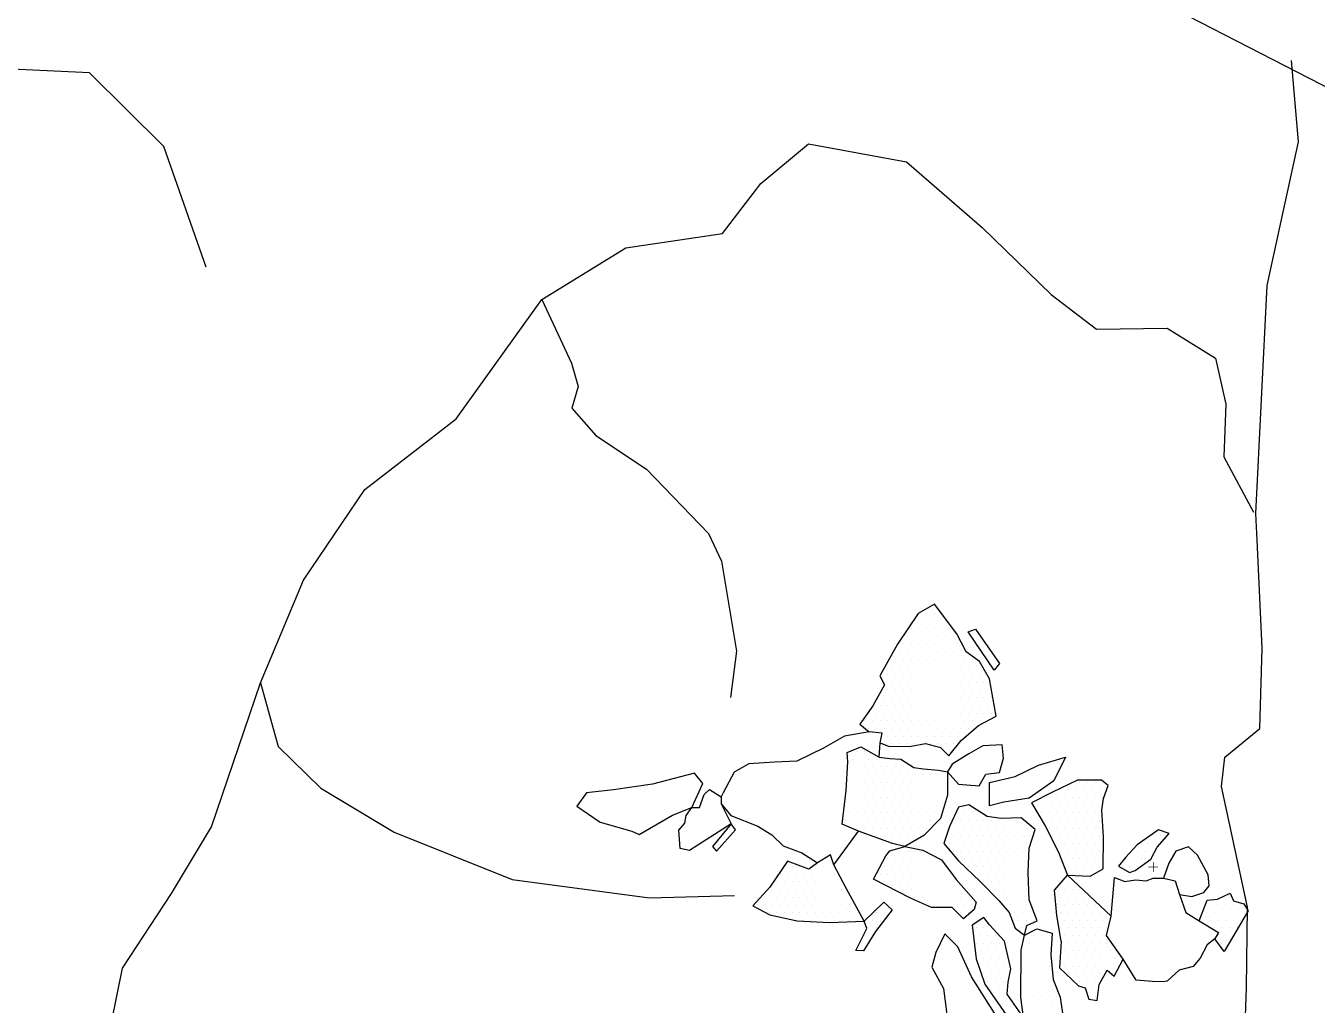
# Model space of a CAD drawing. Header units: metres. Extents: x -15 to -9.6, y -12.24 to -6.59.
# Drawn here: x -12.804 to -10.701, y -10.238 to -8.643 of the extents above; entities that cross this region are included whole.
import ezdxf

# ---------------------------------------------------------------- set-up
doc = ezdxf.new("R2010")
doc.units = ezdxf.units.M
doc.header["$LTSCALE"] = 25
doc.header["$MEASUREMENT"] = 0
doc.linetypes.add('GESTRICHELT', pattern=[0.75, 0.5, -0.25])
doc.linetypes.add('STRICHPUNKTX2', pattern=[2, 1, -0.5, 0, -0.5])
doc.layers.get('0').update_dxf_attribs({"linetype": 'CONTINUOUS'})
for name, color, linetype in [('BEFUND', 1, 'CONTINUOUS'), ('BEFUND_UNSICHER', 1, 'GESTRICHELT'), ('FEUER', 1, 'CONTINUOUS'), ('GRABUNGSGRENZE', 3, 'STRICHPUNKTX2'), ('STEINE', 4, 'CONTINUOUS'), ('STEINESCHRAFF', 4, 'CONTINUOUS')]:
    doc.layers.add(name, color=color, linetype=linetype)

# ---------------------------------------------------------------- blocks, each defined once
blk = doc.blocks.new('LB')
at = {"layer": 'FEUER', "const_width": 0.1}
for points in [[(0, 0), (0, -1.6)], [(-0.8, -0.8), (0.8, -0.8)]]:
    blk.add_lwpolyline(points, dxfattribs=at)
blk = doc.blocks.new('*X11')
at = {"color": 0}
for p, q in [((-1133.75, -960), (-1133.75, -960)), ((-1132.5, -960), (-1132.5, -960)), ((-1136.25, -962.5), (-1136.25, -962.5)), ((-1135.625, -961.25), (-1135.625, -961.25)), ((-1135, -962.5), (-1135, -962.5)), ((-1134.375, -961.25), (-1134.375, -961.25)), ((-1133.75, -962.5), (-1133.75, -962.5)), ((-1133.125, -961.25), (-1133.125, -961.25)), ((-1132.5, -962.5), (-1132.5, -962.5)), ((-1131.875, -961.25), (-1131.875, -961.25)), ((-1131.25, -962.5), (-1131.25, -962.5)), ((-1130.625, -961.25), (-1130.625, -961.25)), ((-1130, -962.5), (-1130, -962.5)), ((-1137.5, -965), (-1137.5, -965)), ((-1136.875, -963.75), (-1136.875, -963.75)), ((-1136.25, -965), (-1136.25, -965)), ((-1135.625, -963.75), (-1135.625, -963.75)), ((-1135, -965), (-1135, -965)), ((-1134.375, -963.75), (-1134.375, -963.75)), ((-1133.75, -965), (-1133.75, -965)), ((-1133.125, -963.75), (-1133.125, -963.75)), ((-1132.5, -965), (-1132.5, -965)), ((-1131.875, -963.75), (-1131.875, -963.75)), ((-1131.25, -965), (-1131.25, -965)), ((-1130.625, -963.75), (-1130.625, -963.75)), ((-1130, -965), (-1130, -965)), ((-1129.375, -963.75), (-1129.375, -963.75)), ((-1128.75, -965), (-1128.75, -965)), ((-1138.75, -967.5), (-1138.75, -967.5)), ((-1138.125, -966.25), (-1138.125, -966.25)), ((-1137.5, -967.5), (-1137.5, -967.5)), ((-1136.875, -966.25), (-1136.875, -966.25)), ((-1136.25, -967.5), (-1136.25, -967.5)), ((-1135.625, -966.25), (-1135.625, -966.25)), ((-1135, -967.5), (-1135, -967.5)), ((-1134.375, -966.25), (-1134.375, -966.25)), ((-1133.75, -967.5), (-1133.75, -967.5)), ((-1133.125, -966.25), (-1133.125, -966.25)), ((-1132.5, -967.5), (-1132.5, -967.5)), ((-1131.875, -966.25), (-1131.875, -966.25)), ((-1131.25, -967.5), (-1131.25, -967.5)), ((-1130.625, -966.25), (-1130.625, -966.25)), ((-1130, -967.5), (-1130, -967.5)), ((-1129.375, -966.25), (-1129.375, -966.25)), ((-1128.75, -967.5), (-1128.75, -967.5)), ((-1128.125, -966.25), (-1128.125, -966.25)), ((-1127.5, -967.5), (-1127.5, -967.5)), ((-1126.25, -967.5), (-1126.25, -967.5)), ((-1139.375, -968.75), (-1139.375, -968.75)), ((-1138.125, -968.75), (-1138.125, -968.75)), ((-1136.875, -968.75), (-1136.875, -968.75)), ((-1135.625, -968.75), (-1135.625, -968.75)), ((-1134.375, -968.75), (-1134.375, -968.75)), ((-1133.125, -968.75), (-1133.125, -968.75)), ((-1131.875, -968.75), (-1131.875, -968.75)), ((-1130.625, -968.75), (-1130.625, -968.75)), ((-1129.375, -968.75), (-1129.375, -968.75)), ((-1128.125, -968.75), (-1128.125, -968.75)), ((-1126.875, -968.75), (-1126.875, -968.75)), ((-1125.625, -968.75), (-1125.625, -968.75)), ((-1140.625, -971.25), (-1140.625, -971.25)), ((-1140, -970), (-1140, -970)), ((-1139.375, -971.25), (-1139.375, -971.25)), ((-1138.75, -970), (-1138.75, -970)), ((-1138.125, -971.25), (-1138.125, -971.25)), ((-1137.5, -970), (-1137.5, -970)), ((-1136.875, -971.25), (-1136.875, -971.25)), ((-1136.25, -970), (-1136.25, -970)), ((-1135.625, -971.25), (-1135.625, -971.25)), ((-1135, -970), (-1135, -970)), ((-1134.375, -971.25), (-1134.375, -971.25)), ((-1133.75, -970), (-1133.75, -970)), ((-1133.125, -971.25), (-1133.125, -971.25)), ((-1132.5, -970), (-1132.5, -970)), ((-1131.875, -971.25), (-1131.875, -971.25)), ((-1131.25, -970), (-1131.25, -970)), ((-1130.625, -971.25), (-1130.625, -971.25)), ((-1130, -970), (-1130, -970)), ((-1129.375, -971.25), (-1129.375, -971.25)), ((-1128.75, -970), (-1128.75, -970)), ((-1128.125, -971.25), (-1128.125, -971.25)), ((-1127.5, -970), (-1127.5, -970)), ((-1126.875, -971.25), (-1126.875, -971.25)), ((-1126.25, -970), (-1126.25, -970)), ((-1125.625, -971.25), (-1125.625, -971.25)), ((-1125, -970), (-1125, -970)), ((-1124.375, -971.25), (-1124.375, -971.25)), ((-1140.625, -973.75), (-1140.625, -973.75)), ((-1140, -972.5), (-1140, -972.5)), ((-1139.375, -973.75), (-1139.375, -973.75)), ((-1138.75, -972.5), (-1138.75, -972.5)), ((-1138.125, -973.75), (-1138.125, -973.75)), ((-1137.5, -972.5), (-1137.5, -972.5)), ((-1136.875, -973.75), (-1136.875, -973.75)), ((-1136.25, -972.5), (-1136.25, -972.5)), ((-1135.625, -973.75), (-1135.625, -973.75)), ((-1135, -972.5), (-1135, -972.5)), ((-1134.375, -973.75), (-1134.375, -973.75)), ((-1133.75, -972.5), (-1133.75, -972.5)), ((-1133.125, -973.75), (-1133.125, -973.75)), ((-1132.5, -972.5), (-1132.5, -972.5)), ((-1131.875, -973.75), (-1131.875, -973.75)), ((-1131.25, -972.5), (-1131.25, -972.5)), ((-1130.625, -973.75), (-1130.625, -973.75)), ((-1130, -972.5), (-1130, -972.5)), ((-1129.375, -973.75), (-1129.375, -973.75)), ((-1128.75, -972.5), (-1128.75, -972.5)), ((-1128.125, -973.75), (-1128.125, -973.75)), ((-1127.5, -972.5), (-1127.5, -972.5)), ((-1126.875, -973.75), (-1126.875, -973.75)), ((-1126.25, -972.5), (-1126.25, -972.5)), ((-1125.625, -973.75), (-1125.625, -973.75)), ((-1125, -972.5), (-1125, -972.5)), ((-1124.375, -973.75), (-1124.375, -973.75)), ((-1123.75, -972.5), (-1123.75, -972.5)), ((-1123.125, -973.75), (-1123.125, -973.75)), ((-1141.25, -975), (-1141.25, -975)), ((-1140, -975), (-1140, -975)), ((-1138.75, -975), (-1138.75, -975)), ((-1137.5, -975), (-1137.5, -975)), ((-1136.25, -975), (-1136.25, -975)), ((-1135, -975), (-1135, -975)), ((-1133.75, -975), (-1133.75, -975)), ((-1132.5, -975), (-1132.5, -975)), ((-1131.25, -975), (-1131.25, -975)), ((-1130, -975), (-1130, -975)), ((-1128.75, -975), (-1128.75, -975)), ((-1127.5, -975), (-1127.5, -975)), ((-1126.25, -975), (-1126.25, -975)), ((-1125, -975), (-1125, -975)), ((-1123.75, -975), (-1123.75, -975)), ((-1143.75, -977.5), (-1143.75, -977.5)), ((-1143.125, -976.25), (-1143.125, -976.25)), ((-1142.5, -977.5), (-1142.5, -977.5)), ((-1141.875, -976.25), (-1141.875, -976.25)), ((-1141.25, -977.5), (-1141.25, -977.5)), ((-1140.625, -976.25), (-1140.625, -976.25)), ((-1140, -977.5), (-1140, -977.5)), ((-1139.375, -976.25), (-1139.375, -976.25)), ((-1138.75, -977.5), (-1138.75, -977.5)), ((-1138.125, -976.25), (-1138.125, -976.25)), ((-1137.5, -977.5), (-1137.5, -977.5)), ((-1136.875, -976.25), (-1136.875, -976.25)), ((-1136.25, -977.5), (-1136.25, -977.5)), ((-1135.625, -976.25), (-1135.625, -976.25)), ((-1135, -977.5), (-1135, -977.5)), ((-1134.375, -976.25), (-1134.375, -976.25)), ((-1133.75, -977.5), (-1133.75, -977.5)), ((-1133.125, -976.25), (-1133.125, -976.25)), ((-1132.5, -977.5), (-1132.5, -977.5)), ((-1131.875, -976.25), (-1131.875, -976.25)), ((-1131.25, -977.5), (-1131.25, -977.5)), ((-1130.625, -976.25), (-1130.625, -976.25)), ((-1130, -977.5), (-1130, -977.5)), ((-1129.375, -976.25), (-1129.375, -976.25)), ((-1128.75, -977.5), (-1128.75, -977.5)), ((-1128.125, -976.25), (-1128.125, -976.25)), ((-1127.5, -977.5), (-1127.5, -977.5)), ((-1126.875, -976.25), (-1126.875, -976.25)), ((-1126.25, -977.5), (-1126.25, -977.5)), ((-1125.625, -976.25), (-1125.625, -976.25)), ((-1125, -977.5), (-1125, -977.5)), ((-1124.375, -976.25), (-1124.375, -976.25)), ((-1123.75, -977.5), (-1123.75, -977.5)), ((-1123.125, -976.25), (-1123.125, -976.25)), ((-1143.125, -978.75), (-1143.125, -978.75)), ((-1141.875, -978.75), (-1141.875, -978.75)), ((-1140.625, -978.75), (-1140.625, -978.75)), ((-1140, -980), (-1140, -980)), ((-1139.375, -978.75), (-1139.375, -978.75)), ((-1138.75, -980), (-1138.75, -980)), ((-1138.125, -978.75), (-1138.125, -978.75)), ((-1137.5, -980), (-1137.5, -980)), ((-1136.875, -978.75), (-1136.875, -978.75)), ((-1136.25, -980), (-1136.25, -980)), ((-1135.625, -978.75), (-1135.625, -978.75)), ((-1135, -980), (-1135, -980)), ((-1134.375, -978.75), (-1134.375, -978.75)), ((-1133.75, -980), (-1133.75, -980)), ((-1133.125, -978.75), (-1133.125, -978.75)), ((-1132.5, -980), (-1132.5, -980)), ((-1131.875, -978.75), (-1131.875, -978.75)), ((-1131.25, -980), (-1131.25, -980)), ((-1130.625, -978.75), (-1130.625, -978.75)), ((-1130, -980), (-1130, -980)), ((-1129.375, -978.75), (-1129.375, -978.75)), ((-1128.75, -980), (-1128.75, -980)), ((-1128.125, -978.75), (-1128.125, -978.75)), ((-1127.5, -980), (-1127.5, -980)), ((-1126.875, -978.75), (-1126.875, -978.75)), ((-1140.625, -981.25), (-1140.625, -981.25)), ((-1139.375, -981.25), (-1139.375, -981.25)), ((-1138.125, -981.25), (-1138.125, -981.25)), ((-1136.875, -981.25), (-1136.875, -981.25)), ((-1135.625, -981.25), (-1135.625, -981.25)), ((-1134.375, -981.25), (-1134.375, -981.25)), ((-1133.125, -981.25), (-1133.125, -981.25)), ((-1131.875, -981.25), (-1131.875, -981.25)), ((-1130.625, -981.25), (-1130.625, -981.25)), ((-1129.375, -981.25), (-1129.375, -981.25)), ((-1146.25, -982.5), (-1146.25, -982.5)), ((-1145.625, -983.75), (-1145.625, -983.75)), ((-1145, -982.5), (-1145, -982.5)), ((-1144.375, -983.75), (-1144.375, -983.75)), ((-1143.75, -982.5), (-1143.75, -982.5)), ((-1143.125, -983.75), (-1143.125, -983.75)), ((-1141.875, -983.75), (-1141.875, -983.75)), ((-1140.625, -983.75), (-1140.625, -983.75)), ((-1139.375, -983.75), (-1139.375, -983.75)), ((-1130, -982.5), (-1130, -982.5)), ((-1146.25, -985), (-1146.25, -985)), ((-1145.625, -986.25), (-1145.625, -986.25)), ((-1145, -985), (-1145, -985)), ((-1144.375, -986.25), (-1144.375, -986.25)), ((-1143.75, -985), (-1143.75, -985)), ((-1143.125, -986.25), (-1143.125, -986.25)), ((-1142.5, -985), (-1142.5, -985)), ((-1141.875, -986.25), (-1141.875, -986.25)), ((-1141.25, -985), (-1141.25, -985)), ((-1140.625, -986.25), (-1140.625, -986.25)), ((-1140, -985), (-1140, -985)), ((-1139.375, -986.25), (-1139.375, -986.25)), ((-1138.75, -985), (-1138.75, -985)), ((-1138.125, -986.25), (-1138.125, -986.25)), ((-1137.5, -985), (-1137.5, -985)), ((-1136.875, -986.25), (-1136.875, -986.25)), ((-1136.25, -985), (-1136.25, -985)), ((-1135.625, -986.25), (-1135.625, -986.25)), ((-1134.375, -986.25), (-1134.375, -986.25)), ((-1133.125, -986.25), (-1133.125, -986.25)), ((-1131.875, -986.25), (-1131.875, -986.25)), ((-1130.625, -986.25), (-1130.625, -986.25)), ((-1146.25, -987.5), (-1146.25, -987.5)), ((-1145, -987.5), (-1145, -987.5)), ((-1143.75, -987.5), (-1143.75, -987.5)), ((-1142.5, -987.5), (-1142.5, -987.5)), ((-1141.25, -987.5), (-1141.25, -987.5)), ((-1140, -987.5), (-1140, -987.5)), ((-1138.75, -987.5), (-1138.75, -987.5)), ((-1137.5, -987.5), (-1137.5, -987.5)), ((-1136.25, -987.5), (-1136.25, -987.5)), ((-1135, -987.5), (-1135, -987.5)), ((-1133.75, -987.5), (-1133.75, -987.5)), ((-1132.5, -987.5), (-1132.5, -987.5)), ((-1131.25, -987.5), (-1131.25, -987.5)), ((-1108.75, -987.5), (-1108.75, -987.5)), ((-1107.5, -987.5), (-1107.5, -987.5)), ((-1106.25, -987.5), (-1106.25, -987.5)), ((-1105, -987.5), (-1105, -987.5)), ((-1146.25, -990), (-1146.25, -990)), ((-1145.625, -988.75), (-1145.625, -988.75)), ((-1145, -990), (-1145, -990)), ((-1144.375, -988.75), (-1144.375, -988.75)), ((-1143.75, -990), (-1143.75, -990)), ((-1143.125, -988.75), (-1143.125, -988.75)), ((-1142.5, -990), (-1142.5, -990)), ((-1141.875, -988.75), (-1141.875, -988.75)), ((-1141.25, -990), (-1141.25, -990)), ((-1140.625, -988.75), (-1140.625, -988.75)), ((-1140, -990), (-1140, -990)), ((-1139.375, -988.75), (-1139.375, -988.75)), ((-1138.75, -990), (-1138.75, -990)), ((-1138.125, -988.75), (-1138.125, -988.75)), ((-1137.5, -990), (-1137.5, -990)), ((-1136.875, -988.75), (-1136.875, -988.75)), ((-1136.25, -990), (-1136.25, -990)), ((-1135.625, -988.75), (-1135.625, -988.75)), ((-1135, -990), (-1135, -990)), ((-1134.375, -988.75), (-1134.375, -988.75)), ((-1133.75, -990), (-1133.75, -990)), ((-1133.125, -988.75), (-1133.125, -988.75)), ((-1132.5, -990), (-1132.5, -990)), ((-1131.875, -988.75), (-1131.875, -988.75)), ((-1131.25, -990), (-1131.25, -990)), ((-1130.625, -988.75), (-1130.625, -988.75)), ((-1113.75, -990), (-1113.75, -990)), ((-1112.5, -990), (-1112.5, -990)), ((-1111.875, -988.75), (-1111.875, -988.75)), ((-1111.25, -990), (-1111.25, -990)), ((-1110.625, -988.75), (-1110.625, -988.75)), ((-1110, -990), (-1110, -990)), ((-1109.375, -988.75), (-1109.375, -988.75)), ((-1108.75, -990), (-1108.75, -990)), ((-1108.125, -988.75), (-1108.125, -988.75)), ((-1107.5, -990), (-1107.5, -990)), ((-1106.875, -988.75), (-1106.875, -988.75)), ((-1106.25, -990), (-1106.25, -990)), ((-1105.625, -988.75), (-1105.625, -988.75)), ((-1105, -990), (-1105, -990)), ((-1146.875, -991.25), (-1146.875, -991.25)), ((-1146.25, -992.5), (-1146.25, -992.5)), ((-1145.625, -991.25), (-1145.625, -991.25)), ((-1145, -992.5), (-1145, -992.5)), ((-1144.375, -991.25), (-1144.375, -991.25)), ((-1143.75, -992.5), (-1143.75, -992.5)), ((-1143.125, -991.25), (-1143.125, -991.25)), ((-1142.5, -992.5), (-1142.5, -992.5)), ((-1141.875, -991.25), (-1141.875, -991.25)), ((-1141.25, -992.5), (-1141.25, -992.5)), ((-1140.625, -991.25), (-1140.625, -991.25)), ((-1140, -992.5), (-1140, -992.5)), ((-1139.375, -991.25), (-1139.375, -991.25)), ((-1138.75, -992.5), (-1138.75, -992.5)), ((-1138.125, -991.25), (-1138.125, -991.25)), ((-1137.5, -992.5), (-1137.5, -992.5)), ((-1136.875, -991.25), (-1136.875, -991.25)), ((-1136.25, -992.5), (-1136.25, -992.5)), ((-1135.625, -991.25), (-1135.625, -991.25)), ((-1135, -992.5), (-1135, -992.5)), ((-1134.375, -991.25), (-1134.375, -991.25)), ((-1133.75, -992.5), (-1133.75, -992.5)), ((-1133.125, -991.25), (-1133.125, -991.25)), ((-1132.5, -992.5), (-1132.5, -992.5)), ((-1131.875, -991.25), (-1131.875, -991.25)), ((-1131.25, -992.5), (-1131.25, -992.5)), ((-1128.75, -992.5), (-1128.75, -992.5)), ((-1127.5, -992.5), (-1127.5, -992.5)), ((-1126.875, -991.25), (-1126.875, -991.25)), ((-1126.25, -992.5), (-1126.25, -992.5)), ((-1125, -992.5), (-1125, -992.5)), ((-1115.625, -991.25), (-1115.625, -991.25)), ((-1115, -992.5), (-1115, -992.5)), ((-1114.375, -991.25), (-1114.375, -991.25)), ((-1113.75, -992.5), (-1113.75, -992.5)), ((-1113.125, -991.25), (-1113.125, -991.25)), ((-1112.5, -992.5), (-1112.5, -992.5)), ((-1111.875, -991.25), (-1111.875, -991.25)), ((-1111.25, -992.5), (-1111.25, -992.5)), ((-1110.625, -991.25), (-1110.625, -991.25)), ((-1110, -992.5), (-1110, -992.5)), ((-1109.375, -991.25), (-1109.375, -991.25)), ((-1108.75, -992.5), (-1108.75, -992.5)), ((-1108.125, -991.25), (-1108.125, -991.25)), ((-1107.5, -992.5), (-1107.5, -992.5)), ((-1106.875, -991.25), (-1106.875, -991.25)), ((-1106.25, -992.5), (-1106.25, -992.5)), ((-1105.625, -991.25), (-1105.625, -991.25)), ((-1146.875, -993.75), (-1146.875, -993.75)), ((-1145.625, -993.75), (-1145.625, -993.75)), ((-1144.375, -993.75), (-1144.375, -993.75)), ((-1143.125, -993.75), (-1143.125, -993.75)), ((-1141.875, -993.75), (-1141.875, -993.75)), ((-1140.625, -993.75), (-1140.625, -993.75)), ((-1139.375, -993.75), (-1139.375, -993.75)), ((-1138.125, -993.75), (-1138.125, -993.75)), ((-1136.875, -993.75), (-1136.875, -993.75)), ((-1135.625, -993.75), (-1135.625, -993.75)), ((-1134.375, -993.75), (-1134.375, -993.75)), ((-1133.125, -993.75), (-1133.125, -993.75)), ((-1131.875, -993.75), (-1131.875, -993.75)), ((-1129.375, -993.75), (-1129.375, -993.75)), ((-1128.125, -993.75), (-1128.125, -993.75)), ((-1126.875, -993.75), (-1126.875, -993.75)), ((-1125.625, -993.75), (-1125.625, -993.75)), ((-1124.375, -993.75), (-1124.375, -993.75)), ((-1123.125, -993.75), (-1123.125, -993.75)), ((-1121.875, -993.75), (-1121.875, -993.75)), ((-1120.625, -993.75), (-1120.625, -993.75)), ((-1119.375, -993.75), (-1119.375, -993.75)), ((-1118.125, -993.75), (-1118.125, -993.75)), ((-1114.375, -993.75), (-1114.375, -993.75)), ((-1113.125, -993.75), (-1113.125, -993.75)), ((-1111.875, -993.75), (-1111.875, -993.75)), ((-1110.625, -993.75), (-1110.625, -993.75)), ((-1109.375, -993.75), (-1109.375, -993.75)), ((-1108.125, -993.75), (-1108.125, -993.75)), ((-1106.875, -993.75), (-1106.875, -993.75)), ((-1105.625, -993.75), (-1105.625, -993.75)), ((-1145, -995), (-1145, -995)), ((-1143.75, -995), (-1143.75, -995)), ((-1142.5, -995), (-1142.5, -995)), ((-1141.875, -996.25), (-1141.875, -996.25)), ((-1141.25, -995), (-1141.25, -995)), ((-1140.625, -996.25), (-1140.625, -996.25)), ((-1140, -995), (-1140, -995)), ((-1139.375, -996.25), (-1139.375, -996.25)), ((-1138.75, -995), (-1138.75, -995)), ((-1138.125, -996.25), (-1138.125, -996.25)), ((-1137.5, -995), (-1137.5, -995)), ((-1136.875, -996.25), (-1136.875, -996.25)), ((-1136.25, -995), (-1136.25, -995)), ((-1135.625, -996.25), (-1135.625, -996.25)), ((-1135, -995), (-1135, -995)), ((-1134.375, -996.25), (-1134.375, -996.25)), ((-1133.75, -995), (-1133.75, -995)), ((-1130, -995), (-1130, -995)), ((-1129.375, -996.25), (-1129.375, -996.25)), ((-1128.75, -995), (-1128.75, -995)), ((-1128.125, -996.25), (-1128.125, -996.25)), ((-1127.5, -995), (-1127.5, -995)), ((-1126.875, -996.25), (-1126.875, -996.25)), ((-1126.25, -995), (-1126.25, -995)), ((-1125.625, -996.25), (-1125.625, -996.25)), ((-1125, -995), (-1125, -995)), ((-1124.375, -996.25), (-1124.375, -996.25)), ((-1123.75, -995), (-1123.75, -995)), ((-1123.125, -996.25), (-1123.125, -996.25)), ((-1122.5, -995), (-1122.5, -995)), ((-1121.875, -996.25), (-1121.875, -996.25)), ((-1121.25, -995), (-1121.25, -995)), ((-1120.625, -996.25), (-1120.625, -996.25)), ((-1120, -995), (-1120, -995)), ((-1119.375, -996.25), (-1119.375, -996.25)), ((-1118.75, -995), (-1118.75, -995)), ((-1118.125, -996.25), (-1118.125, -996.25)), ((-1117.5, -995), (-1117.5, -995)), ((-1116.875, -996.25), (-1116.875, -996.25)), ((-1113.75, -995), (-1113.75, -995)), ((-1113.125, -996.25), (-1113.125, -996.25)), ((-1112.5, -995), (-1112.5, -995)), ((-1111.875, -996.25), (-1111.875, -996.25)), ((-1111.25, -995), (-1111.25, -995)), ((-1110.625, -996.25), (-1110.625, -996.25)), ((-1110, -995), (-1110, -995)), ((-1109.375, -996.25), (-1109.375, -996.25)), ((-1108.75, -995), (-1108.75, -995)), ((-1108.125, -996.25), (-1108.125, -996.25)), ((-1107.5, -995), (-1107.5, -995)), ((-1106.875, -996.25), (-1106.875, -996.25)), ((-1106.25, -995), (-1106.25, -995)), ((-1105.625, -996.25), (-1105.625, -996.25)), ((-1096.875, -996.25), (-1096.875, -996.25)), ((-1095.625, -996.25), (-1095.625, -996.25)), ((-1139.375, -998.75), (-1139.375, -998.75)), ((-1138.75, -997.5), (-1138.75, -997.5)), ((-1138.125, -998.75), (-1138.125, -998.75)), ((-1137.5, -997.5), (-1137.5, -997.5)), ((-1136.875, -998.75), (-1136.875, -998.75)), ((-1135.625, -998.75), (-1135.625, -998.75)), ((-1134.375, -998.75), (-1134.375, -998.75)), ((-1130, -997.5), (-1130, -997.5)), ((-1129.375, -998.75), (-1129.375, -998.75)), ((-1128.75, -997.5), (-1128.75, -997.5)), ((-1128.125, -998.75), (-1128.125, -998.75)), ((-1127.5, -997.5), (-1127.5, -997.5)), ((-1126.875, -998.75), (-1126.875, -998.75)), ((-1126.25, -997.5), (-1126.25, -997.5)), ((-1125.625, -998.75), (-1125.625, -998.75)), ((-1125, -997.5), (-1125, -997.5)), ((-1124.375, -998.75), (-1124.375, -998.75)), ((-1123.75, -997.5), (-1123.75, -997.5)), ((-1123.125, -998.75), (-1123.125, -998.75)), ((-1122.5, -997.5), (-1122.5, -997.5)), ((-1121.875, -998.75), (-1121.875, -998.75)), ((-1121.25, -997.5), (-1121.25, -997.5)), ((-1120.625, -998.75), (-1120.625, -998.75)), ((-1120, -997.5), (-1120, -997.5)), ((-1119.375, -998.75), (-1119.375, -998.75)), ((-1118.75, -997.5), (-1118.75, -997.5)), ((-1118.125, -998.75), (-1118.125, -998.75)), ((-1117.5, -997.5), (-1117.5, -997.5)), ((-1112.5, -997.5), (-1112.5, -997.5)), ((-1111.875, -998.75), (-1111.875, -998.75)), ((-1111.25, -997.5), (-1111.25, -997.5)), ((-1110.625, -998.75), (-1110.625, -998.75)), ((-1110, -997.5), (-1110, -997.5)), ((-1109.375, -998.75), (-1109.375, -998.75)), ((-1108.75, -997.5), (-1108.75, -997.5)), ((-1108.125, -998.75), (-1108.125, -998.75)), ((-1107.5, -997.5), (-1107.5, -997.5)), ((-1106.875, -998.75), (-1106.875, -998.75)), ((-1106.25, -997.5), (-1106.25, -997.5)), ((-1105.625, -998.75), (-1105.625, -998.75)), ((-1105, -997.5), (-1105, -997.5)), ((-1099.375, -998.75), (-1099.375, -998.75)), ((-1098.75, -997.5), (-1098.75, -997.5)), ((-1098.125, -998.75), (-1098.125, -998.75)), ((-1097.5, -997.5), (-1097.5, -997.5)), ((-1096.875, -998.75), (-1096.875, -998.75)), ((-1096.25, -997.5), (-1096.25, -997.5)), ((-1150, -1000), (-1150, -1000)), ((-1140, -1000), (-1140, -1000)), ((-1138.75, -1000), (-1138.75, -1000)), ((-1137.5, -1000), (-1137.5, -1000)), ((-1136.25, -1000), (-1136.25, -1000)), ((-1135, -1000), (-1135, -1000)), ((-1133.75, -1000), (-1133.75, -1000)), ((-1132.5, -1000), (-1132.5, -1000)), ((-1128.75, -1000), (-1128.75, -1000)), ((-1127.5, -1000), (-1127.5, -1000)), ((-1126.25, -1000), (-1126.25, -1000)), ((-1125, -1000), (-1125, -1000)), ((-1123.75, -1000), (-1123.75, -1000)), ((-1122.5, -1000), (-1122.5, -1000)), ((-1121.25, -1000), (-1121.25, -1000)), ((-1120, -1000), (-1120, -1000)), ((-1118.75, -1000), (-1118.75, -1000)), ((-1117.5, -1000), (-1117.5, -1000)), ((-1111.25, -1000), (-1111.25, -1000)), ((-1110, -1000), (-1110, -1000)), ((-1108.75, -1000), (-1108.75, -1000)), ((-1107.5, -1000), (-1107.5, -1000)), ((-1106.25, -1000), (-1106.25, -1000)), ((-1105, -1000), (-1105, -1000)), ((-1101.25, -1000), (-1101.25, -1000)), ((-1100, -1000), (-1100, -1000)), ((-1098.75, -1000), (-1098.75, -1000)), ((-1097.5, -1000), (-1097.5, -1000)), ((-1157.5, -1002.5), (-1157.5, -1002.5)), ((-1156.875, -1001.25), (-1156.875, -1001.25)), ((-1156.25, -1002.5), (-1156.25, -1002.5)), ((-1155.625, -1001.25), (-1155.625, -1001.25)), ((-1155, -1002.5), (-1155, -1002.5)), ((-1154.375, -1001.25), (-1154.375, -1001.25)), ((-1153.75, -1002.5), (-1153.75, -1002.5)), ((-1152.5, -1002.5), (-1152.5, -1002.5)), ((-1151.875, -1001.25), (-1151.875, -1001.25)), ((-1151.25, -1002.5), (-1151.25, -1002.5)), ((-1150.625, -1001.25), (-1150.625, -1001.25)), ((-1150, -1002.5), (-1150, -1002.5)), ((-1149.375, -1001.25), (-1149.375, -1001.25)), ((-1148.75, -1002.5), (-1148.75, -1002.5)), ((-1141.25, -1002.5), (-1141.25, -1002.5)), ((-1140.625, -1001.25), (-1140.625, -1001.25)), ((-1140, -1002.5), (-1140, -1002.5)), ((-1139.375, -1001.25), (-1139.375, -1001.25)), ((-1138.75, -1002.5), (-1138.75, -1002.5)), ((-1138.125, -1001.25), (-1138.125, -1001.25)), ((-1137.5, -1002.5), (-1137.5, -1002.5)), ((-1136.875, -1001.25), (-1136.875, -1001.25)), ((-1136.25, -1002.5), (-1136.25, -1002.5)), ((-1135.625, -1001.25), (-1135.625, -1001.25)), ((-1135, -1002.5), (-1135, -1002.5)), ((-1134.375, -1001.25), (-1134.375, -1001.25)), ((-1133.75, -1002.5), (-1133.75, -1002.5)), ((-1133.125, -1001.25), (-1133.125, -1001.25)), ((-1132.5, -1002.5), (-1132.5, -1002.5)), ((-1131.875, -1001.25), (-1131.875, -1001.25)), ((-1131.25, -1002.5), (-1131.25, -1002.5)), ((-1130.625, -1001.25), (-1130.625, -1001.25)), ((-1130, -1002.5), (-1130, -1002.5)), ((-1126.875, -1001.25), (-1126.875, -1001.25)), ((-1126.25, -1002.5), (-1126.25, -1002.5)), ((-1125.625, -1001.25), (-1125.625, -1001.25)), ((-1125, -1002.5), (-1125, -1002.5)), ((-1124.375, -1001.25), (-1124.375, -1001.25)), ((-1123.75, -1002.5), (-1123.75, -1002.5)), ((-1123.125, -1001.25), (-1123.125, -1001.25)), ((-1122.5, -1002.5), (-1122.5, -1002.5)), ((-1121.875, -1001.25), (-1121.875, -1001.25)), ((-1121.25, -1002.5), (-1121.25, -1002.5)), ((-1120.625, -1001.25), (-1120.625, -1001.25)), ((-1120, -1002.5), (-1120, -1002.5)), ((-1119.375, -1001.25), (-1119.375, -1001.25)), ((-1118.75, -1002.5), (-1118.75, -1002.5)), ((-1118.125, -1001.25), (-1118.125, -1001.25)), ((-1117.5, -1002.5), (-1117.5, -1002.5)), ((-1110.625, -1001.25), (-1110.625, -1001.25)), ((-1110, -1002.5), (-1110, -1002.5)), ((-1109.375, -1001.25), (-1109.375, -1001.25)), ((-1108.75, -1002.5), (-1108.75, -1002.5)), ((-1108.125, -1001.25), (-1108.125, -1001.25)), ((-1107.5, -1002.5), (-1107.5, -1002.5)), ((-1106.875, -1001.25), (-1106.875, -1001.25)), ((-1105.625, -1001.25), (-1105.625, -1001.25)), ((-1101.875, -1001.25), (-1101.875, -1001.25)), ((-1100.625, -1001.25), (-1100.625, -1001.25)), ((-1099.375, -1001.25), (-1099.375, -1001.25)), ((-1158.75, -1005), (-1158.75, -1005)), ((-1158.125, -1003.75), (-1158.125, -1003.75)), ((-1157.5, -1005), (-1157.5, -1005)), ((-1156.875, -1003.75), (-1156.875, -1003.75)), ((-1156.25, -1005), (-1156.25, -1005)), ((-1155.625, -1003.75), (-1155.625, -1003.75)), ((-1155, -1005), (-1155, -1005)), ((-1154.375, -1003.75), (-1154.375, -1003.75)), ((-1153.75, -1005), (-1153.75, -1005)), ((-1153.125, -1003.75), (-1153.125, -1003.75)), ((-1152.5, -1005), (-1152.5, -1005)), ((-1151.875, -1003.75), (-1151.875, -1003.75)), ((-1151.25, -1005), (-1151.25, -1005)), ((-1150.625, -1003.75), (-1150.625, -1003.75)), ((-1150, -1005), (-1150, -1005)), ((-1149.375, -1003.75), (-1149.375, -1003.75)), ((-1148.75, -1005), (-1148.75, -1005)), ((-1148.125, -1003.75), (-1148.125, -1003.75)), ((-1147.5, -1005), (-1147.5, -1005)), ((-1140.625, -1003.75), (-1140.625, -1003.75)), ((-1139.375, -1003.75), (-1139.375, -1003.75)), ((-1138.75, -1005), (-1138.75, -1005)), ((-1138.125, -1003.75), (-1138.125, -1003.75)), ((-1137.5, -1005), (-1137.5, -1005)), ((-1136.875, -1003.75), (-1136.875, -1003.75)), ((-1136.25, -1005), (-1136.25, -1005)), ((-1135.625, -1003.75), (-1135.625, -1003.75)), ((-1135, -1005), (-1135, -1005)), ((-1134.375, -1003.75), (-1134.375, -1003.75)), ((-1133.75, -1005), (-1133.75, -1005)), ((-1133.125, -1003.75), (-1133.125, -1003.75)), ((-1132.5, -1005), (-1132.5, -1005)), ((-1131.875, -1003.75), (-1131.875, -1003.75)), ((-1131.25, -1005), (-1131.25, -1005)), ((-1130.625, -1003.75), (-1130.625, -1003.75)), ((-1130, -1005), (-1130, -1005)), ((-1129.375, -1003.75), (-1129.375, -1003.75)), ((-1128.75, -1005), (-1128.75, -1005)), ((-1127.5, -1005), (-1127.5, -1005)), ((-1124.375, -1003.75), (-1124.375, -1003.75)), ((-1123.125, -1003.75), (-1123.125, -1003.75)), ((-1122.5, -1005), (-1122.5, -1005)), ((-1121.875, -1003.75), (-1121.875, -1003.75)), ((-1121.25, -1005), (-1121.25, -1005)), ((-1120.625, -1003.75), (-1120.625, -1003.75)), ((-1120, -1005), (-1120, -1005)), ((-1119.375, -1003.75), (-1119.375, -1003.75)), ((-1118.75, -1005), (-1118.75, -1005)), ((-1118.125, -1003.75), (-1118.125, -1003.75)), ((-1117.5, -1005), (-1117.5, -1005)), ((-1112.5, -1005), (-1112.5, -1005)), ((-1111.25, -1005), (-1111.25, -1005)), ((-1110.625, -1003.75), (-1110.625, -1003.75)), ((-1110, -1005), (-1110, -1005)), ((-1108.75, -1005), (-1108.75, -1005)), ((-1161.25, -1007.5), (-1161.25, -1007.5)), ((-1160.625, -1006.25), (-1160.625, -1006.25)), ((-1160, -1007.5), (-1160, -1007.5)), ((-1159.375, -1006.25), (-1159.375, -1006.25)), ((-1158.75, -1007.5), (-1158.75, -1007.5)), ((-1158.125, -1006.25), (-1158.125, -1006.25)), ((-1157.5, -1007.5), (-1157.5, -1007.5)), ((-1156.875, -1006.25), (-1156.875, -1006.25)), ((-1156.25, -1007.5), (-1156.25, -1007.5)), ((-1155.625, -1006.25), (-1155.625, -1006.25)), ((-1155, -1007.5), (-1155, -1007.5)), ((-1154.375, -1006.25), (-1154.375, -1006.25)), ((-1153.75, -1007.5), (-1153.75, -1007.5)), ((-1153.125, -1006.25), (-1153.125, -1006.25)), ((-1152.5, -1007.5), (-1152.5, -1007.5)), ((-1151.875, -1006.25), (-1151.875, -1006.25)), ((-1151.25, -1007.5), (-1151.25, -1007.5)), ((-1150.625, -1006.25), (-1150.625, -1006.25)), ((-1150, -1007.5), (-1150, -1007.5)), ((-1149.375, -1006.25), (-1149.375, -1006.25)), ((-1148.75, -1007.5), (-1148.75, -1007.5)), ((-1148.125, -1006.25), (-1148.125, -1006.25)), ((-1147.5, -1007.5), (-1147.5, -1007.5)), ((-1146.875, -1006.25), (-1146.875, -1006.25)), ((-1146.25, -1007.5), (-1146.25, -1007.5)), ((-1135.625, -1006.25), (-1135.625, -1006.25)), ((-1134.375, -1006.25), (-1134.375, -1006.25)), ((-1133.75, -1007.5), (-1133.75, -1007.5)), ((-1133.125, -1006.25), (-1133.125, -1006.25)), ((-1132.5, -1007.5), (-1132.5, -1007.5)), ((-1131.875, -1006.25), (-1131.875, -1006.25)), ((-1131.25, -1007.5), (-1131.25, -1007.5)), ((-1130.625, -1006.25), (-1130.625, -1006.25)), ((-1130, -1007.5), (-1130, -1007.5)), ((-1129.375, -1006.25), (-1129.375, -1006.25)), ((-1128.75, -1007.5), (-1128.75, -1007.5)), ((-1128.125, -1006.25), (-1128.125, -1006.25)), ((-1127.5, -1007.5), (-1127.5, -1007.5)), ((-1126.875, -1006.25), (-1126.875, -1006.25)), ((-1126.25, -1007.5), (-1126.25, -1007.5)), ((-1121.875, -1006.25), (-1121.875, -1006.25)), ((-1121.25, -1007.5), (-1121.25, -1007.5)), ((-1120.625, -1006.25), (-1120.625, -1006.25)), ((-1120, -1007.5), (-1120, -1007.5)), ((-1119.375, -1006.25), (-1119.375, -1006.25)), ((-1118.75, -1007.5), (-1118.75, -1007.5)), ((-1118.125, -1006.25), (-1118.125, -1006.25)), ((-1117.5, -1007.5), (-1117.5, -1007.5)), ((-1112.5, -1007.5), (-1112.5, -1007.5)), ((-1111.875, -1006.25), (-1111.875, -1006.25)), ((-1111.25, -1007.5), (-1111.25, -1007.5)), ((-1110.625, -1006.25), (-1110.625, -1006.25)), ((-1110, -1007.5), (-1110, -1007.5)), ((-1109.375, -1006.25), (-1109.375, -1006.25)), ((-1108.75, -1007.5), (-1108.75, -1007.5)), ((-1108.125, -1006.25), (-1108.125, -1006.25)), ((-1107.5, -1007.5), (-1107.5, -1007.5)), ((-1106.25, -1007.5), (-1106.25, -1007.5)), ((-1087.5, -1007.5), (-1087.5, -1007.5)), ((-1086.25, -1007.5), (-1086.25, -1007.5)), ((-1085.625, -1006.25), (-1085.625, -1006.25)), ((-1085, -1007.5), (-1085, -1007.5)), ((-1084.375, -1006.25), (-1084.375, -1006.25)), ((-1083.75, -1007.5), (-1083.75, -1007.5)), ((-1082.5, -1007.5), (-1082.5, -1007.5)), ((-1159.375, -1008.75), (-1159.375, -1008.75)), ((-1158.125, -1008.75), (-1158.125, -1008.75)), ((-1156.875, -1008.75), (-1156.875, -1008.75)), ((-1155.625, -1008.75), (-1155.625, -1008.75)), ((-1154.375, -1008.75), (-1154.375, -1008.75)), ((-1153.125, -1008.75), (-1153.125, -1008.75)), ((-1151.875, -1008.75), (-1151.875, -1008.75)), ((-1150.625, -1008.75), (-1150.625, -1008.75)), ((-1149.375, -1008.75), (-1149.375, -1008.75)), ((-1148.125, -1008.75), (-1148.125, -1008.75)), ((-1146.875, -1008.75), (-1146.875, -1008.75)), ((-1145.625, -1008.75), (-1145.625, -1008.75)), ((-1141.875, -1008.75), (-1141.875, -1008.75)), ((-1140.625, -1008.75), (-1140.625, -1008.75)), ((-1128.125, -1008.75), (-1128.125, -1008.75)), ((-1126.875, -1008.75), (-1126.875, -1008.75)), ((-1119.375, -1008.75), (-1119.375, -1008.75)), ((-1118.125, -1008.75), (-1118.125, -1008.75)), ((-1116.875, -1008.75), (-1116.875, -1008.75)), ((-1111.875, -1008.75), (-1111.875, -1008.75)), ((-1110.625, -1008.75), (-1110.625, -1008.75)), ((-1109.375, -1008.75), (-1109.375, -1008.75)), ((-1108.125, -1008.75), (-1108.125, -1008.75)), ((-1106.875, -1008.75), (-1106.875, -1008.75)), ((-1105.625, -1008.75), (-1105.625, -1008.75)), ((-1104.375, -1008.75), (-1104.375, -1008.75)), ((-1088.125, -1008.75), (-1088.125, -1008.75)), ((-1086.875, -1008.75), (-1086.875, -1008.75)), ((-1085.625, -1008.75), (-1085.625, -1008.75)), ((-1084.375, -1008.75), (-1084.375, -1008.75)), ((-1083.125, -1008.75), (-1083.125, -1008.75)), ((-1081.875, -1008.75), (-1081.875, -1008.75)), ((-1155, -1010), (-1155, -1010)), ((-1153.75, -1010), (-1153.75, -1010)), ((-1152.5, -1010), (-1152.5, -1010)), ((-1151.25, -1010), (-1151.25, -1010)), ((-1150, -1010), (-1150, -1010)), ((-1148.75, -1010), (-1148.75, -1010)), ((-1147.5, -1010), (-1147.5, -1010)), ((-1146.25, -1010), (-1146.25, -1010)), ((-1145, -1010), (-1145, -1010)), ((-1143.125, -1011.25), (-1143.125, -1011.25)), ((-1142.5, -1010), (-1142.5, -1010)), ((-1141.875, -1011.25), (-1141.875, -1011.25)), ((-1141.25, -1010), (-1141.25, -1010)), ((-1125.625, -1011.25), (-1125.625, -1011.25)), ((-1125, -1010), (-1125, -1010)), ((-1124.375, -1011.25), (-1124.375, -1011.25)), ((-1123.125, -1011.25), (-1123.125, -1011.25)), ((-1118.75, -1010), (-1118.75, -1010)), ((-1118.125, -1011.25), (-1118.125, -1011.25)), ((-1117.5, -1010), (-1117.5, -1010)), ((-1116.25, -1010), (-1116.25, -1010)), ((-1111.875, -1011.25), (-1111.875, -1011.25)), ((-1111.25, -1010), (-1111.25, -1010)), ((-1110.625, -1011.25), (-1110.625, -1011.25)), ((-1110, -1010), (-1110, -1010)), ((-1109.375, -1011.25), (-1109.375, -1011.25)), ((-1108.75, -1010), (-1108.75, -1010)), ((-1108.125, -1011.25), (-1108.125, -1011.25)), ((-1107.5, -1010), (-1107.5, -1010)), ((-1106.875, -1011.25), (-1106.875, -1011.25)), ((-1106.25, -1010), (-1106.25, -1010)), ((-1105.625, -1011.25), (-1105.625, -1011.25)), ((-1105, -1010), (-1105, -1010)), ((-1104.375, -1011.25), (-1104.375, -1011.25)), ((-1088.75, -1010), (-1088.75, -1010)), ((-1087.5, -1010), (-1087.5, -1010)), ((-1086.875, -1011.25), (-1086.875, -1011.25)), ((-1086.25, -1010), (-1086.25, -1010)), ((-1085.625, -1011.25), (-1085.625, -1011.25)), ((-1085, -1010), (-1085, -1010)), ((-1084.375, -1011.25), (-1084.375, -1011.25)), ((-1083.75, -1010), (-1083.75, -1010)), ((-1083.125, -1011.25), (-1083.125, -1011.25)), ((-1082.5, -1010), (-1082.5, -1010)), ((-1144.375, -1013.75), (-1144.375, -1013.75)), ((-1143.75, -1012.5), (-1143.75, -1012.5)), ((-1142.5, -1012.5), (-1142.5, -1012.5)), ((-1125.625, -1013.75), (-1125.625, -1013.75)), ((-1125, -1012.5), (-1125, -1012.5)), ((-1124.375, -1013.75), (-1124.375, -1013.75)), ((-1123.75, -1012.5), (-1123.75, -1012.5)), ((-1123.125, -1013.75), (-1123.125, -1013.75)), ((-1122.5, -1012.5), (-1122.5, -1012.5)), ((-1121.875, -1013.75), (-1121.875, -1013.75)), ((-1117.5, -1012.5), (-1117.5, -1012.5)), ((-1116.875, -1013.75), (-1116.875, -1013.75)), ((-1116.25, -1012.5), (-1116.25, -1012.5)), ((-1115.625, -1013.75), (-1115.625, -1013.75)), ((-1115, -1012.5), (-1115, -1012.5)), ((-1114.375, -1013.75), (-1114.375, -1013.75)), ((-1113.75, -1012.5), (-1113.75, -1012.5)), ((-1111.25, -1012.5), (-1111.25, -1012.5)), ((-1110.625, -1013.75), (-1110.625, -1013.75)), ((-1110, -1012.5), (-1110, -1012.5)), ((-1109.375, -1013.75), (-1109.375, -1013.75)), ((-1108.75, -1012.5), (-1108.75, -1012.5)), ((-1108.125, -1013.75), (-1108.125, -1013.75)), ((-1107.5, -1012.5), (-1107.5, -1012.5)), ((-1106.875, -1013.75), (-1106.875, -1013.75)), ((-1106.25, -1012.5), (-1106.25, -1012.5)), ((-1105.625, -1013.75), (-1105.625, -1013.75)), ((-1105, -1012.5), (-1105, -1012.5)), ((-1104.375, -1013.75), (-1104.375, -1013.75)), ((-1086.25, -1012.5), (-1086.25, -1012.5)), ((-1085.625, -1013.75), (-1085.625, -1013.75)), ((-1085, -1012.5), (-1085, -1012.5)), ((-1083.75, -1012.5), (-1083.75, -1012.5)), ((-1125, -1015), (-1125, -1015)), ((-1123.75, -1015), (-1123.75, -1015)), ((-1122.5, -1015), (-1122.5, -1015)), ((-1121.25, -1015), (-1121.25, -1015)), ((-1117.5, -1015), (-1117.5, -1015)), ((-1116.25, -1015), (-1116.25, -1015)), ((-1115, -1015), (-1115, -1015)), ((-1113.75, -1015), (-1113.75, -1015)), ((-1111.25, -1015), (-1111.25, -1015)), ((-1110, -1015), (-1110, -1015)), ((-1108.75, -1015), (-1108.75, -1015)), ((-1107.5, -1015), (-1107.5, -1015)), ((-1106.25, -1015), (-1106.25, -1015)), ((-1105, -1015), (-1105, -1015)), ((-1103.75, -1015), (-1103.75, -1015)), ((-1125.625, -1016.25), (-1125.625, -1016.25)), ((-1125, -1017.5), (-1125, -1017.5)), ((-1124.375, -1016.25), (-1124.375, -1016.25)), ((-1123.75, -1017.5), (-1123.75, -1017.5)), ((-1123.125, -1016.25), (-1123.125, -1016.25)), ((-1122.5, -1017.5), (-1122.5, -1017.5)), ((-1121.875, -1016.25), (-1121.875, -1016.25)), ((-1121.25, -1017.5), (-1121.25, -1017.5)), ((-1120.625, -1016.25), (-1120.625, -1016.25)), ((-1118.125, -1016.25), (-1118.125, -1016.25)), ((-1117.5, -1017.5), (-1117.5, -1017.5)), ((-1116.875, -1016.25), (-1116.875, -1016.25)), ((-1116.25, -1017.5), (-1116.25, -1017.5)), ((-1115.625, -1016.25), (-1115.625, -1016.25)), ((-1115, -1017.5), (-1115, -1017.5)), ((-1114.375, -1016.25), (-1114.375, -1016.25)), ((-1113.75, -1017.5), (-1113.75, -1017.5)), ((-1111.875, -1016.25), (-1111.875, -1016.25)), ((-1111.25, -1017.5), (-1111.25, -1017.5)), ((-1110.625, -1016.25), (-1110.625, -1016.25)), ((-1110, -1017.5), (-1110, -1017.5)), ((-1109.375, -1016.25), (-1109.375, -1016.25)), ((-1108.75, -1017.5), (-1108.75, -1017.5)), ((-1108.125, -1016.25), (-1108.125, -1016.25)), ((-1107.5, -1017.5), (-1107.5, -1017.5)), ((-1106.875, -1016.25), (-1106.875, -1016.25)), ((-1106.25, -1017.5), (-1106.25, -1017.5)), ((-1105.625, -1016.25), (-1105.625, -1016.25)), ((-1105, -1017.5), (-1105, -1017.5)), ((-1104.375, -1016.25), (-1104.375, -1016.25)), ((-1103.75, -1017.5), (-1103.75, -1017.5)), ((-1103.125, -1016.25), (-1103.125, -1016.25)), ((-1102.5, -1017.5), (-1102.5, -1017.5)), ((-1101.875, -1016.25), (-1101.875, -1016.25)), ((-1124.375, -1018.75), (-1124.375, -1018.75)), ((-1123.75, -1020), (-1123.75, -1020)), ((-1123.125, -1018.75), (-1123.125, -1018.75)), ((-1122.5, -1020), (-1122.5, -1020)), ((-1121.875, -1018.75), (-1121.875, -1018.75)), ((-1121.25, -1020), (-1121.25, -1020)), ((-1120.625, -1018.75), (-1120.625, -1018.75)), ((-1118.125, -1018.75), (-1118.125, -1018.75)), ((-1117.5, -1020), (-1117.5, -1020)), ((-1116.875, -1018.75), (-1116.875, -1018.75)), ((-1116.25, -1020), (-1116.25, -1020)), ((-1115.625, -1018.75), (-1115.625, -1018.75)), ((-1115, -1020), (-1115, -1020)), ((-1114.375, -1018.75), (-1114.375, -1018.75)), ((-1113.75, -1020), (-1113.75, -1020)), ((-1110.625, -1018.75), (-1110.625, -1018.75)), ((-1109.375, -1018.75), (-1109.375, -1018.75)), ((-1108.75, -1020), (-1108.75, -1020)), ((-1108.125, -1018.75), (-1108.125, -1018.75)), ((-1107.5, -1020), (-1107.5, -1020)), ((-1106.875, -1018.75), (-1106.875, -1018.75)), ((-1106.25, -1020), (-1106.25, -1020)), ((-1105.625, -1018.75), (-1105.625, -1018.75)), ((-1103.125, -1018.75), (-1103.125, -1018.75)), ((-1123.125, -1021.25), (-1123.125, -1021.25)), ((-1121.875, -1021.25), (-1121.875, -1021.25)), ((-1120.625, -1021.25), (-1120.625, -1021.25)), ((-1118.125, -1021.25), (-1118.125, -1021.25)), ((-1116.875, -1021.25), (-1116.875, -1021.25)), ((-1115.625, -1021.25), (-1115.625, -1021.25)), ((-1114.375, -1021.25), (-1114.375, -1021.25)), ((-1113.125, -1021.25), (-1113.125, -1021.25)), ((-1106.875, -1021.25), (-1106.875, -1021.25)), ((-1122.5, -1022.5), (-1122.5, -1022.5)), ((-1121.875, -1023.75), (-1121.875, -1023.75)), ((-1121.25, -1022.5), (-1121.25, -1022.5)), ((-1120.625, -1023.75), (-1120.625, -1023.75)), ((-1118.125, -1023.75), (-1118.125, -1023.75)), ((-1117.5, -1022.5), (-1117.5, -1022.5)), ((-1116.875, -1023.75), (-1116.875, -1023.75)), ((-1116.25, -1022.5), (-1116.25, -1022.5)), ((-1115.625, -1023.75), (-1115.625, -1023.75)), ((-1115, -1022.5), (-1115, -1022.5)), ((-1114.375, -1023.75), (-1114.375, -1023.75)), ((-1113.75, -1022.5), (-1113.75, -1022.5)), ((-1113.125, -1023.75), (-1113.125, -1023.75)), ((-1112.5, -1022.5), (-1112.5, -1022.5)), ((-1111.875, -1023.75), (-1111.875, -1023.75)), ((-1106.25, -1022.5), (-1106.25, -1022.5))]:
    blk.add_line(p, q, dxfattribs=at)

msp = doc.modelspace()

# ---------------------------------------------------------------- linework, layer by layer
at = {"layer": 'BEFUND'}
for points in [[(-10.8756, -10.6589), (-10.8399, -10.5142), (-10.8226, -10.3938), (-10.8163, -10.21), (-10.8142, -10.079), (-10.8567, -9.8824), (-10.8511, -9.8342), (-10.7942, -9.788), (-10.7905, -9.657), (-10.7985, -9.4808), (-10.801, -9.4376), (-10.7824, -9.0664), (-10.7594, -8.9613), (-10.7314, -8.8323), (-10.743, -8.6998)], [(-12.5021, -9.9478), (-12.4222, -9.7135), (-12.352, -9.546), (-12.2523, -9.3983), (-12.1035, -9.2832), (-11.9636, -9.0888), (-11.827, -9.0046), (-11.6695, -8.9814), (-11.607, -8.9002), (-11.5297, -8.8357), (-11.3698, -8.8648), (-11.2465, -8.9715), (-11.1343, -9.0808), (-11.0602, -9.1373), (-10.9455, -9.1358), (-10.8668, -9.1846), (-10.8496, -9.2593), (-10.8532, -9.3451), (-10.8045, -9.4356)], [(-11.9636, -9.0888), (-11.9155, -9.1929), (-11.9048, -9.2305), (-11.915, -9.2661), (-11.876, -9.3103), (-11.7932, -9.3652), (-11.6923, -9.4699), (-11.671, -9.5151), (-11.6467, -9.6619), (-11.6564, -9.7375)], [(-12.4222, -9.7135), (-12.3934, -9.8172), (-12.3238, -9.8848), (-12.2041, -9.9565), (-12.0122, -10.0338), (-11.7882, -10.0635), (-11.6501, -10.06)], [(-12.7503, -10.8143), (-12.6946, -10.6994), (-12.6777, -10.6582), (-12.6954, -10.5864), (-12.6869, -10.4545), (-12.6827, -10.3553), (-12.6471, -10.1782), (-12.567, -10.0567), (-12.5021, -9.9478)]]:
    msp.add_lwpolyline(points, dxfattribs=at)
at = {"layer": 'BEFUND_UNSICHER', "flags": 128}
msp.add_lwpolyline([(-12.5108, -9.0365), (-12.5796, -8.8398), (-12.7005, -8.7199), (-12.8517, -8.7125), (-12.9874, -8.8038), (-13.0355, -8.9453), (-13.0247, -9.1347), (-13.1049, -9.2547), (-13.2077, -9.2468), (-13.2929, -9.297), (-13.3084, -9.3988), (-13.4342, -9.4357), (-13.5604, -9.4059), (-13.6539, -9.308), (-13.6493, -9.1008), (-13.5914, -8.9171), (-13.6099, -8.7378), (-13.7198, -8.7045), (-13.7875, -8.6957), (-13.826, -8.6391), (-13.89, -8.5387), (-13.9927, -8.4891), (-14.091, -8.497), (-14.174, -8.4805), (-14.2308, -8.4102), (-14.2346, -8.2854), (-14.1687, -8.1466), (-14.1369, -8.056), (-14.1989, -7.9922), (-14.2645, -7.9778), (-14.3471, -8.0403), (-14.4424, -8.0533), (-14.539, -7.9976), (-14.6081, -7.942), (-14.6856, -8.006), (-14.7905, -8.0118), (-14.9045, -7.9724)], dxfattribs=at)
at = {"layer": 'GRABUNGSGRENZE', "flags": 128}
msp.add_lwpolyline([(-12.522, -10.9584), (-11.4157, -11.567), (-10.9786, -11.7989), (-10.4202, -11.9913), (-10.2622, -12.0143), (-9.9638, -12.1867), (-9.6937, -12.2387), (-9.6928, -10.5751), (-9.6444, -10.3694), (-9.6594, -10.1302), (-9.6735, -10.0073), (-9.6195, -9.7905), (-9.6035, -9.4889), (-9.615, -9.2954), (-12.4642, -7.8271)], dxfattribs=at)
at = {"layer": 'STEINE'}
for points in [[(-11.4127, -9.8109), (-11.398, -9.817), (-11.3624, -9.8165), (-11.3391, -9.8119), (-11.3147, -9.8186), (-11.301, -9.8323), (-11.2807, -9.8074), (-11.2527, -9.7831), (-11.2238, -9.7679), (-11.2349, -9.7069), (-11.2511, -9.6785), (-11.2729, -9.6627), (-11.2876, -9.6337), (-11.3242, -9.585), (-11.3506, -9.6007), (-11.3847, -9.6504), (-11.4131, -9.7017), (-11.4055, -9.7164), (-11.4249, -9.7509), (-11.4457, -9.7809), (-11.4305, -9.7931)], [(-11.2268, -9.6927), (-11.2694, -9.6302), (-11.2572, -9.6261), (-11.2186, -9.682), (-11.2186, -9.682), (-11.2268, -9.6927)], [(-11.4143, -9.8342), (-11.4127, -9.8109), (-11.4097, -9.7956), (-11.4305, -9.7931), (-11.4706, -9.8002), (-11.5052, -9.8199), (-11.5483, -9.8407), (-11.5849, -9.8427), (-11.6265, -9.8452), (-11.6504, -9.8589), (-11.6687, -9.8924), (-11.6718, -9.899), (-11.6718, -9.9107), (-11.6561, -9.9295), (-11.6119, -9.9468), (-11.5891, -9.961), (-11.5708, -9.9788), (-11.5403, -9.99), (-11.515, -10.0063)], [(-11.4479, -9.9551), (-11.4748, -9.9434), (-11.4681, -9.8885), (-11.4656, -9.8418), (-11.4666, -9.8266), (-11.4442, -9.8174), (-11.4143, -9.8342), (-11.397, -9.8368), (-11.3792, -9.8378), (-11.3579, -9.851), (-11.3422, -9.8536), (-11.3178, -9.8556), (-11.3031, -9.8582), (-11.3031, -9.8963), (-11.3143, -9.9344), (-11.3417, -9.9618), (-11.3727, -9.98), (-11.3925, -9.9749), (-11.4479, -9.9551)], [(-11.2513, -9.8811), (-11.2406, -9.8623), (-11.2183, -9.8593), (-11.2121, -9.8359), (-11.2142, -9.8146), (-11.2456, -9.8161), (-11.2685, -9.8288), (-11.2954, -9.846), (-11.3031, -9.8582), (-11.2853, -9.8785), (-11.2513, -9.8811)], [(-11.2346, -9.9136), (-11.2345, -9.8755), (-11.1929, -9.8659), (-11.1548, -9.8476), (-11.1106, -9.8345), (-11.1299, -9.8731), (-11.17, -9.901), (-11.2112, -9.9075), (-11.2346, -9.9136)], [(-11.7195, -9.9162), (-11.7017, -9.8772), (-11.7154, -9.8604), (-11.7835, -9.8786), (-11.847, -9.8877), (-11.8912, -9.8927), (-11.9069, -9.9141), (-11.8689, -9.9405), (-11.8171, -9.9548), (-11.8054, -9.9604), (-11.751, -9.9289), (-11.7195, -9.9162)], [(-11.1077, -10.0264), (-11.0706, -10.028), (-11.0493, -10.0163), (-11.0492, -9.964), (-11.0517, -9.9209), (-11.0487, -9.9016), (-11.0415, -9.8808), (-11.0522, -9.8721), (-11.0913, -9.8721), (-11.1319, -9.8913), (-11.166, -9.9086), (-11.1442, -9.9462), (-11.1224, -9.9894), (-11.1077, -10.0264)], [(-11.6718, -9.9107), (-11.6556, -9.9432), (-11.7232, -9.9863), (-11.7384, -9.9833), (-11.7404, -9.9533), (-11.7307, -9.9421), (-11.7287, -9.9294), (-11.7195, -9.9162), (-11.7068, -9.9163), (-11.6992, -9.8954), (-11.6906, -9.8873), (-11.6718, -9.899)], [(-11.157, -10.1011), (-11.1702, -10.067), (-11.1717, -10.0223), (-11.1701, -9.9827), (-11.1604, -9.9523), (-11.1828, -9.9334), (-11.2158, -9.9344), (-11.2386, -9.9309), (-11.2681, -9.912), (-11.2853, -9.9161), (-11.2996, -9.9471), (-11.3093, -9.975), (-11.2854, -10.0034), (-11.2499, -10.037), (-11.2194, -10.068), (-11.2027, -10.0873), (-11.1926, -10.1127), (-11.1778, -10.1244), (-11.1778, -10.1244), (-11.1738, -10.1087), (-11.157, -10.1011)], [(-11.6556, -9.9432), (-11.6856, -9.9798), (-11.6795, -9.9874), (-11.6485, -9.9529), (-11.6556, -9.9432)], [(-11.488, -10.0099), (-11.4479, -9.9551)], [(-10.9975, -10.0189), (-10.9721, -10.0007), (-10.9614, -9.9809), (-10.9421, -9.959), (-10.9593, -9.9529), (-10.9939, -9.9773), (-11.0132, -9.9976), (-11.0244, -10.0118), (-11.0066, -10.022), (-10.9975, -10.0189)], [(-11.2769, -10.0979), (-11.2956, -10.0791), (-11.3291, -10.0791), (-11.3632, -10.0643), (-11.4236, -10.0333), (-11.4037, -9.9952), (-11.3971, -9.9871), (-11.3727, -9.98), (-11.3433, -9.9861), (-11.3128, -10.0019), (-11.289, -10.0334), (-11.2565, -10.0705), (-11.2596, -10.0827), (-11.2769, -10.0979)], [(-10.9254, -10.0581), (-10.9051, -10.0611), (-10.8853, -10.0551), (-10.8771, -10.0439), (-10.8786, -10.0261), (-10.8959, -9.9941), (-10.9106, -9.9804), (-10.9309, -9.9875), (-10.9426, -10.0068), (-10.9513, -10.0317)], [(-11.4389, -10.1013), (-11.4673, -10.049), (-11.488, -10.0099), (-11.4936, -9.9936), (-11.515, -10.0063), (-11.5287, -10.017), (-11.5637, -10.0037), (-11.5922, -10.0459), (-11.6201, -10.0768), (-11.5922, -10.091), (-11.548, -10.1012), (-11.4952, -10.1038), (-11.4389, -10.1013)], [(-11.1179, -10.1341), (-11.125, -10.0925), (-11.129, -10.0508), (-11.1077, -10.0264), (-11.0366, -10.0935)], [(-11.0169, -10.1636), (-11.0443, -10.125), (-11.0366, -10.0935), (-11.031, -10.0306), (-11.0142, -10.0367), (-10.997, -10.0342), (-10.9792, -10.0357), (-10.968, -10.0316), (-10.9513, -10.0317), (-10.9325, -10.0357), (-10.9254, -10.0581), (-10.9148, -10.0875), (-10.8929, -10.1008), (-10.8615, -10.1201), (-10.8676, -10.1302), (-10.8803, -10.1399), (-10.8915, -10.1617), (-10.9031, -10.1754), (-10.9255, -10.1815), (-10.9453, -10.1992), (-10.9519, -10.2003), (-10.9697, -10.1997), (-10.9956, -10.1977), (-11.0169, -10.1636)], [(-11.4526, -10.1491), (-11.4343, -10.1135), (-11.4389, -10.1013), (-11.4068, -10.0704), (-11.3931, -10.0831), (-11.4201, -10.1181), (-11.4399, -10.1501), (-11.4526, -10.1491)], [(-10.8929, -10.1008), (-10.8802, -10.0673), (-10.8634, -10.0658), (-10.8426, -10.0561), (-10.837, -10.0683), (-10.8203, -10.0734), (-10.8132, -10.0846), (-10.8523, -10.1511), (-10.8676, -10.1302)], [(-11.1952, -10.2722), (-11.179, -10.2585), (-11.2059, -10.2204), (-11.2043, -10.2011), (-11.1997, -10.1792), (-11.2104, -10.134), (-11.2347, -10.1076), (-11.2347, -10.1076), (-11.2438, -10.0954), (-11.2631, -10.1081), (-11.2566, -10.1629), (-11.2424, -10.2041), (-11.1952, -10.2722)], [(-11.1084, -10.3027), (-11.1237, -10.3129), (-11.1374, -10.3007), (-11.145, -10.3006), (-11.1465, -10.3118), (-11.1628, -10.3108), (-11.1678, -10.2889), (-11.179, -10.2585), (-11.1835, -10.2255), (-11.1829, -10.1488), (-11.1778, -10.1244), (-11.1575, -10.1138), (-11.1326, -10.1209), (-11.1347, -10.1564), (-11.1307, -10.1966), (-11.1195, -10.2255), (-11.1084, -10.3027)], [(-11.1918, -10.3661), (-11.173, -10.3677), (-11.1674, -10.357), (-11.1735, -10.3392), (-11.2059, -10.2838), (-11.2642, -10.1924), (-11.286, -10.1436), (-11.3073, -10.1223), (-11.3221, -10.1527), (-11.3287, -10.1766), (-11.3094, -10.2111), (-11.3049, -10.2492), (-11.3014, -10.2817), (-11.2872, -10.3036), (-11.2527, -10.332), (-11.1918, -10.3661)], [(-11.1179, -10.1341), (-11.1205, -10.1778), (-11.0896, -10.2067), (-11.0789, -10.2103), (-11.0728, -10.2286), (-11.0591, -10.2306), (-11.056, -10.2047), (-11.0428, -10.1814), (-11.0316, -10.191), (-11.0169, -10.1636)]]:
    msp.add_lwpolyline(points, dxfattribs=at)

# ---------------------------------------------------------------- block references
at = {"layer": 'FEUER', "xscale": 0.01, "yscale": 0.01, "zscale": 0.01}
msp.add_blockref('LB', (-10.968, -10.0052), dxfattribs=at)
at = {"layer": 'STEINESCHRAFF', "xscale": 0.01, "yscale": 0.01, "zscale": 0.01}
msp.add_blockref('*X11', (0, 0), dxfattribs=at)

doc.saveas('drawing.dxf')
